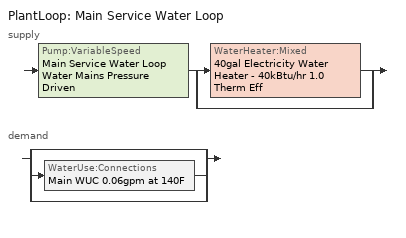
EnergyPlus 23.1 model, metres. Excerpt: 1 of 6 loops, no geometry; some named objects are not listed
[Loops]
PlantLoop 'Main Service Water Loop'
 supply: Pump:VariableSpeed 'Main Service Water Loop Water Mains Pressure Driven' > split
  | WaterHeater:Mixed '40gal Electricity Water Heater - 40kBtu/hr 1.0 Therm Eff'
  | bypass
 demand: split
  | bypass
  | WaterUse:Connections 'Main WUC 0.06gpm at 140F'
  | bypass
[PlantLoop]
Main Service Water Loop: Fluid Type=Water; Plant Equipment Operation Scheme=Main Service Water Loop Operation Schemes; Maximum Loop Temperature {C}=60; Minimum Loop Temperature {C}=10; Maximum Loop Flow Rate {m3/s}=Autosize; Minimum Loop Flow Rate {m3/s}=0; Plant Loop Volume {m3}=Autocalculate; Load Distribution Scheme=Optimal; Plant Loop Demand Calculation Scheme=SingleSetpoint; Common Pipe Simulation=None
[Sizing:Plant]
Main Service Water Loop: Loop Type=Heating; Design Loop Exit Temperature {C}=60; Loop Design Temperature Difference {deltaC}=5; Sizing Option=NonCoincident; Zone Timesteps in Averaging Window=1; Coincident Sizing Factor Mode=None
[Pump:VariableSpeed]
Main Service Water Loop Water Mains Pressure Driven: Design Maximum Flow Rate {m3/s}=Autosize; Design Pump Head {Pa}=0.001; Design Power Consumption {W}=Autosize; Motor Efficiency=0.855; Fraction of Motor Inefficiencies to Fluid Stream=0; Coefficient 1 of the Part Load Performance Curve=0; Coefficient 2 of the Part Load Performance Curve=3.2485; Coefficient 3 of the Part Load Performance Curve=-4.7443; Coefficient 4 of the Part Load Performance Curve=2.5294; Design Minimum Flow Rate {m3/s}=0; Pump Control Type=Intermittent; Skin Loss Radiative Fraction=0.5; Design Power Sizing Method=PowerPerFlowPerPressure; Design Electric Power per Unit Flow Rate {W/(m3/s)}=348701.1; Design Shaft Power per Unit Flow Rate per Unit Head {W/((m3/s)-Pa)}=1.28205; Design Minimum Flow Rate Fraction=0
[WaterHeater:Mixed]
40gal Electricity Water Heater - 40kBtu/hr 1.0 Therm Eff: Tank Volume {m3}=0.151416; Setpoint Temperature Schedule=Service Water Loop Temp - 120F 1; Deadband Temperature Difference {deltaC}=2; Maximum Temperature Limit {C}=60; Heater Control Type=Cycle; Heater Maximum Capacity {W}=11722.8; Heater Ignition Minimum Flow Rate {m3/s}=0; Heater Ignition Delay {s}=0; Heater Fuel Type=Electricity; Heater Thermal Efficiency=1; Off Cycle Parasitic Fuel Consumption Rate {W}=571; Off Cycle Parasitic Fuel Type=Electricity; Off Cycle Parasitic Heat Fraction to Tank=0; On Cycle Parasitic Fuel Consumption Rate {W}=571; On Cycle Parasitic Fuel Type=Electricity; On Cycle Parasitic Heat Fraction to Tank=0; Ambient Temperature Indicator=Zone; Ambient Temperature Zone=Core_ZN ZN; Off Cycle Loss Coefficient to Ambient Temperature {W/K}=1.20802; Off Cycle Loss Fraction to Zone=1; On Cycle Loss Coefficient to Ambient Temperature {W/K}=1.20802; On Cycle Loss Fraction to Zone=1; Use Side Effectiveness=1; Source Side Effectiveness=1; Use Side Design Flow Rate {m3/s}=Autosize; Source Side Design Flow Rate {m3/s}=Autosize; Indirect Water Heating Recovery Time {hr}=1.5; Source Side Flow Control Mode=IndirectHeatPrimarySetpoint
[WaterHeater:Sizing]
40gal Electricity Water Heater - 40kBtu/hr 1.0 Therm Eff: Design Mode=PeakDraw; Time Storage Can Meet Peak Draw {hr}=0.538503; Time for Tank Recovery {hr}=0; Nominal Tank Volume for Autosizing Plant Connections {m3}=1
[SetpointManager:Scheduled]
Service hot water setpoint manager: Control Variable=Temperature; Schedule=Service Water Loop Temp - 140F; Setpoint Node or NodeList=Main Service Water Loop Supply Outlet Node
[WaterUse:Connections]
Main WUC 0.06gpm at 140F: Hot Water Supply Temperature Schedule=Service Water Loop Temp - 120F 1; Drain Water Heat Exchanger Type=None; Drain Water Heat Exchanger Destination=Plant; Water Use Equipment Name 1=Main Service Water Use 0.06gpm at 140F
[WaterUse:Equipment]
Main Service Water Use 0.06gpm at 140F: Peak Flow Rate {m3/s}=4.03777e-06; Flow Rate Fraction Schedule=OfficeSmall BLDG_SWH_SCH; Target Temperature Schedule=Mixed Water At Faucet Temp - 140F; Sensible Fraction Schedule=Fraction Sensible - 0.2; Latent Fraction Schedule=Fraction Latent - 0.05
[PlantEquipmentOperationSchemes]
Main Service Water Loop Operation Schemes: Control Scheme Object Type 1=PlantEquipmentOperation:HeatingLoad; Control Scheme Name 1=Main Service Water Loop Heating Operation Scheme; Control Scheme Schedule Name 1=Always On Discrete
[PlantEquipmentOperation:HeatingLoad]
Main Service Water Loop Heating Operation Scheme: Load Range Lower Limit 1 {W}=0; Load Range Upper Limit 1 {W}=1000000000; Range Equipment List Name 1=Main Service Water Loop Heating Equipment List
[PlantEquipmentList]
Main Service Water Loop Heating Equipment List: WaterHeater:Mixed, 40gal Electricity Water Heater - 40kBtu/hr 1.0 Therm Eff
[Schedule:Day:Interval]
Fraction Latent - 0.05 Default: No, 24:00, 0.05
Fraction Sensible - 0.2 Default: No, 24:00, 0.2
Mixed Water At Faucet Temp - 140F Default; Service Water Loop Temp - 140F Default: No, 24:00, 60
OfficeSmall BLDG_SWH_SCH Default: No, 24:00, 0
OfficeSmall BLDG_SWH_SCH Summer Design Day; OfficeSmall BLDG_SWH_SCH Winter Design Day; OfficeSmall BLDG_SWH_SCH WntrDsn|SmrDsn|Wkdy Day: No, 07:00, 0, 08:00, 0.27, 09:00, 0.55, 11:00, 0.64, 12:00, 0.82, 13:00, 1, 14:00, 0.91, 16:00, 0.55, 17:00, 0.73, 19:00, 0.37, 20:00, 0.18, 21:00, 0.27, 22:00, 0.09, 24:00, 0
Service Water Loop Temp - 120F Default 1: No, 24:00, 48.8889
[Schedule:Week:Daily]
Fraction Latent - 0.05 Week Rule - Jan1-Dec31: Fraction Latent - 0.05 Default, Fraction Latent - 0.05 Default, Fraction Latent - 0.05 Default, Fraction Latent - 0.05 Default, Fraction Latent - 0.05 Default, Fraction Latent - 0.05 Default, Fraction Latent - 0.05 Default, Fraction Latent - 0.05 Default, Fraction Latent - 0.05 Default, Fraction Latent - 0.05 Default, Fraction Latent - 0.05 Default, Fraction Latent - 0.05 Default
Fraction Sensible - 0.2 Week Rule - Jan1-Dec31: Fraction Sensible - 0.2 Default, Fraction Sensible - 0.2 Default, Fraction Sensible - 0.2 Default, Fraction Sensible - 0.2 Default, Fraction Sensible - 0.2 Default, Fraction Sensible - 0.2 Default, Fraction Sensible - 0.2 Default, Fraction Sensible - 0.2 Default, Fraction Sensible - 0.2 Default, Fraction Sensible - 0.2 Default, Fraction Sensible - 0.2 Default, Fraction Sensible - 0.2 Default
Mixed Water At Faucet Temp - 140F Week Rule - Jan1-Dec31: Mixed Water At Faucet Temp - 140F Default, Mixed Water At Faucet Temp - 140F Default, Mixed Water At Faucet Temp - 140F Default, Mixed Water At Faucet Temp - 140F Default, Mixed Water At Faucet Temp - 140F Default, Mixed Water At Faucet Temp - 140F Default, Mixed Water At Faucet Temp - 140F Default, Mixed Water At Faucet Temp - 140F Default, Mixed Water At Faucet Temp - 140F Default, Mixed Water At Faucet Temp - 140F Default, Mixed Water At Faucet Temp - 140F Default, Mixed Water At Faucet Temp - 140F Default
OfficeSmall BLDG_SWH_SCH Week Rule - Jan1-Dec31: OfficeSmall BLDG_SWH_SCH Default, OfficeSmall BLDG_SWH_SCH WntrDsn|SmrDsn|Wkdy Day, OfficeSmall BLDG_SWH_SCH WntrDsn|SmrDsn|Wkdy Day, OfficeSmall BLDG_SWH_SCH WntrDsn|SmrDsn|Wkdy Day, OfficeSmall BLDG_SWH_SCH WntrDsn|SmrDsn|Wkdy Day, OfficeSmall BLDG_SWH_SCH WntrDsn|SmrDsn|Wkdy Day, OfficeSmall BLDG_SWH_SCH Default, OfficeSmall BLDG_SWH_SCH Default, OfficeSmall BLDG_SWH_SCH Summer Design Day, OfficeSmall BLDG_SWH_SCH Winter Design Day, OfficeSmall BLDG_SWH_SCH Default, OfficeSmall BLDG_SWH_SCH Default
Service Water Loop Temp - 120F 1 Week Rule - Jan1-Dec31: Service Water Loop Temp - 120F Default 1, Service Water Loop Temp - 120F Default 1, Service Water Loop Temp - 120F Default 1, Service Water Loop Temp - 120F Default 1, Service Water Loop Temp - 120F Default 1, Service Water Loop Temp - 120F Default 1, Service Water Loop Temp - 120F Default 1, Service Water Loop Temp - 120F Default 1, Service Water Loop Temp - 120F Default 1, Service Water Loop Temp - 120F Default 1, Service Water Loop Temp - 120F Default 1, Service Water Loop Temp - 120F Default 1
Service Water Loop Temp - 140F Week Rule - Jan1-Dec31: Service Water Loop Temp - 140F Default, Service Water Loop Temp - 140F Default, Service Water Loop Temp - 140F Default, Service Water Loop Temp - 140F Default, Service Water Loop Temp - 140F Default, Service Water Loop Temp - 140F Default, Service Water Loop Temp - 140F Default, Service Water Loop Temp - 140F Default, Service Water Loop Temp - 140F Default, Service Water Loop Temp - 140F Default, Service Water Loop Temp - 140F Default, Service Water Loop Temp - 140F Default
[Schedule:Year]
Fraction Latent - 0.05: Fraction Latent - 0.05 Week Rule - Jan1-Dec31, 1, 1, 12, 31
Fraction Sensible - 0.2: Fraction Sensible - 0.2 Week Rule - Jan1-Dec31, 1, 1, 12, 31
Mixed Water At Faucet Temp - 140F: Mixed Water At Faucet Temp - 140F Week Rule - Jan1-Dec31, 1, 1, 12, 31
OfficeSmall BLDG_SWH_SCH: OfficeSmall BLDG_SWH_SCH Week Rule - Jan1-Dec31, 1, 1, 12, 31
Service Water Loop Temp - 120F 1: Service Water Loop Temp - 120F 1 Week Rule - Jan1-Dec31, 1, 1, 12, 31
Service Water Loop Temp - 140F: Service Water Loop Temp - 140F Week Rule - Jan1-Dec31, 1, 1, 12, 31
[Schedule:Constant]
Always On Discrete: Hourly Value=1
